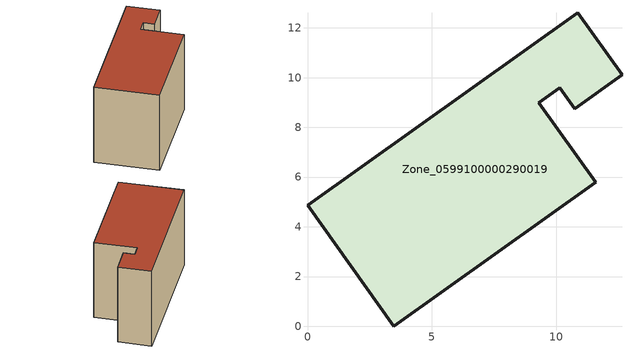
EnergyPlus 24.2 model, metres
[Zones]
Zone_0599100000290019
 floor ground (C_G): 10.14,9.6 9.3,8.99 11.59,5.79 3.47,0 0,4.86 10.87,12.61 12.65,10.11 10.75,8.75 z0
 wall outside (C_F): 9.3,8.99 10.14,9.6 10.75,8.75 12.65,10.11 10.87,12.61 0,4.86 3.47,0 11.59,5.79 9.3,8.99 z0:7.86
 roof outside (C_R): 12.65,10.11 10.87,12.61 0,4.86 3.47,0 11.59,5.79 9.3,8.99 10.14,9.6 10.75,8.75 z7.86
[BUILDING]
Pand.0599100000290019: North Axis=0; Terrain=City; Loads Convergence Tolerance Value=0.04; Temperature Convergence Tolerance Value=0.4; Solar Distribution=FullExterior; Maximum Number of Warmup Days=25; Minimum Number of Warmup Days=1
[Site:Location]
Rotterdam.The.Hague.AP_ZH_NLD Design_Conditions: Latitude=51.96; Longitude=4.45; Time Zone=1; Elevation=-4.5
[SITE:GROUNDTEMPERATURE:BUILDINGSURFACE]
18, 18, 18, 18, 18, 18, 18, 18, 18, 18, 18, 18
[MATERIAL] Thermal Absorptance=0.9; Solar Absorptance=0.7; Visible Absorptance=0.7
Name | Roughness | Thickness | Conductivity | Density | Specific Heat
G.TC.1975-1991 | MediumSmooth | 0.15 | 0.288461 | 540 | 1210
F.TC.1975-1991 | Rough | 0.3 | 0.230769 | 1920 | 840
R.TC.1975-1991 | MediumRough | 0.2 | 0.153846 | 1500 | 1000
[CONSTRUCTION]
C_G: G.TC.1975-1991
C_F: F.TC.1975-1991
C_R: R.TC.1975-1991
[ZONE]
Zone_0599100000290019: Type=1; Multiplier=1; Ceiling Height=Autocalculate; Volume=Autocalculate; Floor Area=autocalculate; Part of Total Floor Area=Yes
[ZONEINFILTRATION:DESIGNFLOWRATE]
Infil_Zone_0599100000290019: Zone or ZoneList or Space or SpaceList=Zone_0599100000290019; Schedule=AlwaysOn; Design Flow Rate Calculation Method=Flow/Area; Flow Rate per Floor Area=0.003; Constant Term Coefficient=1; Temperature Term Coefficient=0; Velocity Term Coefficient=0; Velocity Squared Term Coefficient=0
[HVACTEMPLATE:ZONE:IDEALLOADSAIRSYSTEM]
Zone_0599100000290019: Maximum Heating Supply Air Temperature=50; Minimum Cooling Supply Air Temperature=13; Maximum Heating Supply Air Humidity Ratio=0.0156; Minimum Cooling Supply Air Humidity Ratio=0.0077; Heating Limit=NoLimit; Cooling Limit=NoLimit; Dehumidification Control Type=ConstantSensibleHeatRatio; Cooling Sensible Heat Ratio=0.7; Dehumidification Setpoint=60; Humidification Control Type=None; Humidification Setpoint=30; Outdoor Air Method=None; Outdoor Air Flow Rate per Person=0.00944; Outdoor Air Flow Rate per Zone Floor Area=0; Outdoor Air Flow Rate per Zone=0; Demand Controlled Ventilation Type=None; Outdoor Air Economizer Type=NoEconomizer; Heat Recovery Type=None; Sensible Heat Recovery Effectiveness=0.7; Latent Heat Recovery Effectiveness=0.65
[ZONECONTROL:THERMOSTAT]
ThermostatControl_Zone_0599100000290019: Zone or ZoneList=Zone_0599100000290019; Control Type Schedule=DualSetpointControlType; Control 1=Thermostat_Zone_0599100000290019; Temperature Difference Between Cutout And Setpoint=0
[THERMOSTATSETPOINT:DUALSETPOINT]
Thermostat_Zone_0599100000290019: Heating Setpoint Temperature Schedule=HeatingSetpoint_Zone_0599100000290019; Cooling Setpoint Temperature Schedule=CoolingSetpoint_Zone_0599100000290019
[SCHEDULE:COMPACT]
HeatingSetpoint_Zone_0599100000290019: Through: 12/31, For: AllDays, Until: 24:00, 21
CoolingSetpoint_Zone_0599100000290019: Through: 12/31, For: AllDays, Until: 24:00, 24
DualSetpointControlType: Through: 12/31, For: AllDays, Until: 24:00, 4
AlwaysOn: Through: 12/31, For: AllDays, Until: 24:00, 1
